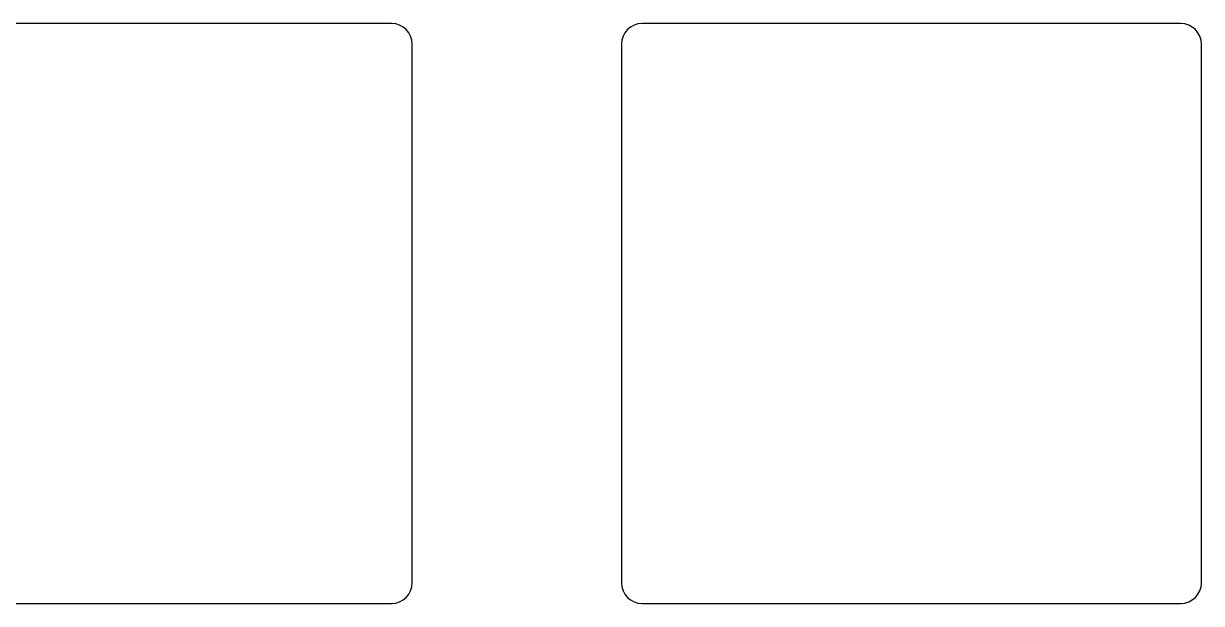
# Model space of a CAD drawing. Header units: millimetres. Extents: x 0 to 286, y -101 to 9.
# Drawn here: x 69.06 to 97.49, y -72.08 to -58.07 of the extents above; entities that cross this region are included whole.
import ezdxf

# ---------------------------------------------------------------- set-up
doc = ezdxf.new("R2010")
doc.units = ezdxf.units.MM
doc.layers.add('Edge.Cuts', color=254, linetype='CONTINUOUS', true_color=0xd0d2cd)

msp = doc.modelspace()

# ---------------------------------------------------------------- linework, layer by layer
at = {"layer": 'Edge.Cuts', "linetype": 'CONTINUOUS'}
for p, q in [((77.9375, -58.075), (64.9375, -58.075)), ((96.9875, -58.075), (83.9875, -58.075)), ((78.4375, -71.575), (78.4375, -58.575)), ((83.4875, -58.575), (83.4875, -71.575)), ((97.4875, -71.575), (97.4875, -58.575)), ((64.9375, -72.075), (77.9375, -72.075)), ((83.9875, -72.075), (96.9875, -72.075))]:
    msp.add_line(p, q, dxfattribs=at)
at = {"layer": 'Edge.Cuts'}
for centre, start, end in [((77.9375, -58.575), 0, 90), ((83.9875, -58.575), 90, 180), ((96.9875, -58.575), 0, 90), ((77.9375, -71.575), -90, 0), ((83.9875, -71.575), -180, -90), ((96.9875, -71.575), -90, 0)]:
    msp.add_arc(centre, 0.5, start, end, dxfattribs=at)

doc.saveas('drawing.dxf')
